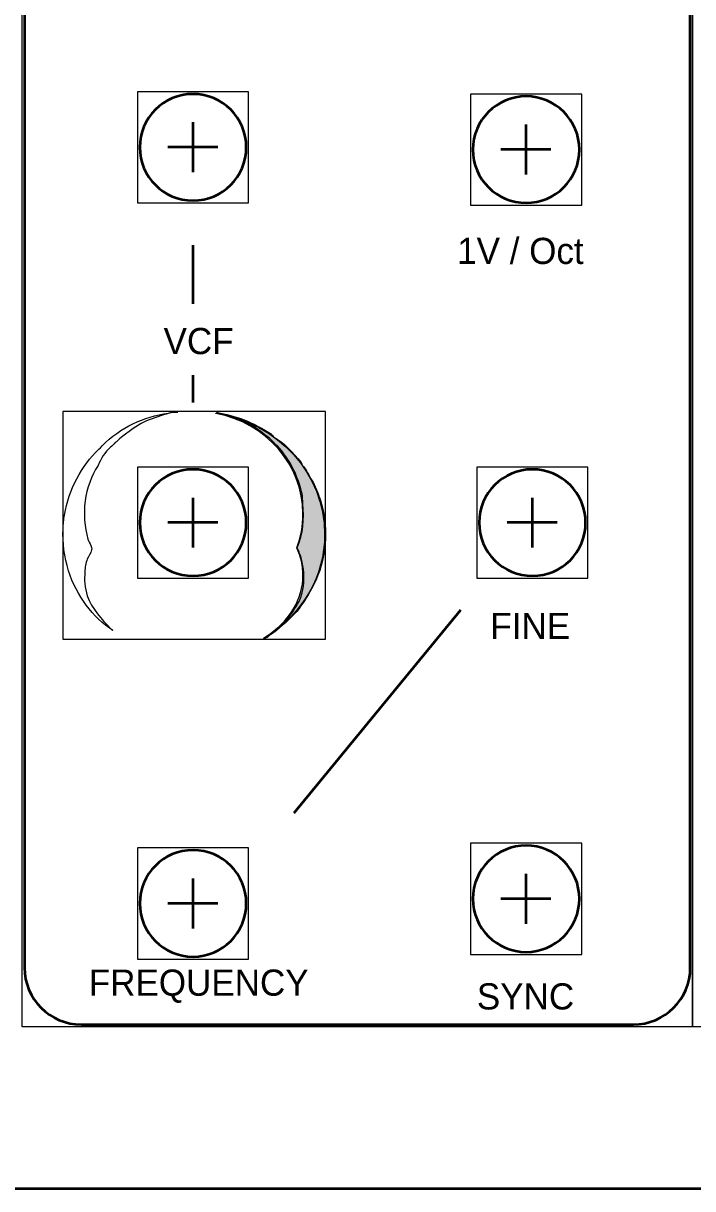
# Model space of a CAD drawing. Header units: inches. Extents: x 1 to 18, y -8 to 1.
# Drawn here: x 3.389 to 5.4, y -8 to -4.5 of the extents above; entities that cross this region are included whole.
import ezdxf

# ---------------------------------------------------------------- set-up
doc = ezdxf.new("R2010")
doc.units = ezdxf.units.IN
doc.header["$MEASUREMENT"] = 0
doc.layers.add('base panel', color=7, linetype='Continuous')
doc.layers.add('modules', color=7, linetype='Continuous')

# ---------------------------------------------------------------- blocks, each defined once
blk = doc.blocks.new('block 62')
at = {"layer": 'modules', "lineweight": 0}
blk.add_lwpolyline([(3.3854, -1.5), (5.3993, -1.5), (5.3993, -7.5139), (3.3854, -7.5139), (3.3854, -1.5)], dxfattribs=at)
blk.add_open_spline([(5.2213, -7.5069), (5.2213, -7.5069), (3.5635, -7.5069), (3.5635, -7.5069), (3.469, -7.5069), (3.3924, -7.4303), (3.3924, -7.3358), (3.3924, -7.3358), (3.3924, -1.6781), (3.3924, -1.6781), (3.3924, -1.5836), (3.469, -1.5069), (3.5635, -1.5069), (3.5635, -1.5069), (5.2213, -1.5069), (5.2213, -1.5069), (5.3158, -1.5069), (5.3924, -1.5836), (5.3924, -1.6781), (5.3924, -1.6781), (5.3924, -7.3358), (5.3924, -7.3358), (5.3924, -7.4303), (5.3158, -7.5069), (5.2213, -7.5069)], degree=3, knots=[0, 0, 0, 0, 1, 1, 1, 2, 2, 2, 3, 3, 3, 4, 4, 4, 5, 5, 5, 6, 6, 6, 7, 7, 7, 8, 8, 8, 8], dxfattribs=at)
at = {"layer": 'modules', "color": 179, "lineweight": 35, "true_color": 0x231f20}
blk.add_open_spline([(5.2213, -7.5069), (5.2213, -7.5069), (3.5635, -7.5069), (3.5635, -7.5069), (3.469, -7.5069), (3.3924, -7.4303), (3.3924, -7.3358), (3.3924, -7.3358), (3.3924, -1.6781), (3.3924, -1.6781), (3.3924, -1.5836), (3.469, -1.5069), (3.5635, -1.5069), (3.5635, -1.5069), (5.2213, -1.5069), (5.2213, -1.5069), (5.3158, -1.5069), (5.3924, -1.5836), (5.3924, -1.6781), (5.3924, -1.6781), (5.3924, -7.3358), (5.3924, -7.3358), (5.3924, -7.4303), (5.3158, -7.5069), (5.2213, -7.5069)], degree=3, knots=[0, 0, 0, 0, 1, 1, 1, 2, 2, 2, 3, 3, 3, 4, 4, 4, 5, 5, 5, 6, 6, 6, 7, 7, 7, 8, 8, 8, 8], dxfattribs=at)
blk = doc.blocks.new('block 63')
at = {"layer": 'modules', "lineweight": 0}
blk.add_lwpolyline([(3.3854, -1.5), (5.3993, -1.5), (5.3993, -7.5139), (3.3854, -7.5139), (3.3854, -1.5)], dxfattribs=at)
at = {"layer": 'modules', "color": 179, "lineweight": 35, "true_color": 0x231f20}
for points in [[(3.8987, -5.3426), (3.8987, -5.1665)], [(3.8987, -5.6393), (3.8987, -5.5567)], [(4.2022, -6.8707), (4.7031, -6.2613)]]:
    blk.add_lwpolyline(points, dxfattribs=at)
blk = doc.blocks.new('block 70')
at = {"layer": 'modules', "lineweight": 0}
blk.add_lwpolyline([(4.7324, -5.0463), (5.0663, -5.0463), (5.0663, -4.7124), (4.7324, -4.7124), (4.7324, -5.0463)], dxfattribs=at)
at = {"layer": 'modules', "color": 179, "lineweight": 35, "true_color": 0x231f20}
for points in [[(4.8984, -4.8043), (4.8984, -4.9543)], [(4.9734, -4.8793), (4.8234, -4.8793)]]:
    blk.add_lwpolyline(points, dxfattribs=at)
blk.add_open_spline([(5.0593, -4.8793), (5.0593, -4.9677), (4.9877, -5.0393), (4.8993, -5.0393), (4.8109, -5.0393), (4.7393, -4.9677), (4.7393, -4.8793), (4.7393, -4.791), (4.8109, -4.7193), (4.8993, -4.7193), (4.9877, -4.7193), (5.0593, -4.791), (5.0593, -4.8793)], degree=3, knots=[0, 0, 0, 0, 1, 1, 1, 2, 2, 2, 3, 3, 3, 4, 4, 4, 4], dxfattribs=at)
blk = doc.blocks.new('block 72')
at = {"layer": 'modules', "lineweight": 0}
blk.add_lwpolyline([(3.7318, -5.0393), (4.0657, -5.0393), (4.0657, -4.7054), (3.7318, -4.7054), (3.7318, -5.0393)], dxfattribs=at)
at = {"layer": 'modules', "color": 179, "lineweight": 35, "true_color": 0x231f20}
for points in [[(3.8978, -4.7974), (3.8978, -4.9474)], [(3.9728, -4.8724), (3.8228, -4.8724)]]:
    blk.add_lwpolyline(points, dxfattribs=at)
blk.add_open_spline([(4.0587, -4.8724), (4.0587, -4.9608), (3.9871, -5.0324), (3.8987, -5.0324), (3.8104, -5.0324), (3.7387, -4.9608), (3.7387, -4.8724), (3.7387, -4.784), (3.8104, -4.7124), (3.8987, -4.7124), (3.9871, -4.7124), (4.0587, -4.784), (4.0587, -4.8724)], degree=3, knots=[0, 0, 0, 0, 1, 1, 1, 2, 2, 2, 3, 3, 3, 4, 4, 4, 4], dxfattribs=at)
blk = doc.blocks.new('block 73')
at = {"layer": 'modules', "lineweight": 0}
blk.add_lwpolyline([(4.7512, -6.1667), (5.0851, -6.1667), (5.0851, -5.8328), (4.7512, -5.8328), (4.7512, -6.1667)], dxfattribs=at)
at = {"layer": 'modules', "color": 179, "lineweight": 35, "true_color": 0x231f20}
for points in [[(4.9172, -5.9247), (4.9172, -6.0747)], [(4.9922, -5.9997), (4.8422, -5.9997)]]:
    blk.add_lwpolyline(points, dxfattribs=at)
blk.add_open_spline([(5.0781, -5.9997), (5.0781, -6.0881), (5.0065, -6.1597), (4.9181, -6.1597), (4.8298, -6.1597), (4.7581, -6.0881), (4.7581, -5.9997), (4.7581, -5.9113), (4.8298, -5.8397), (4.9181, -5.8397), (5.0065, -5.8397), (5.0781, -5.9113), (5.0781, -5.9997)], degree=3, knots=[0, 0, 0, 0, 1, 1, 1, 2, 2, 2, 3, 3, 3, 4, 4, 4, 4], dxfattribs=at)
blk = doc.blocks.new('block 74')
at = {"layer": 'modules', "lineweight": 0}
blk.add_lwpolyline([(3.7318, -6.1667), (4.0657, -6.1667), (4.0657, -5.8328), (3.7318, -5.8328), (3.7318, -6.1667)], dxfattribs=at)
at = {"layer": 'modules', "color": 179, "lineweight": 35, "true_color": 0x231f20}
for points in [[(3.8978, -5.9247), (3.8978, -6.0747)], [(3.9728, -5.9997), (3.8228, -5.9997)]]:
    blk.add_lwpolyline(points, dxfattribs=at)
blk.add_open_spline([(4.0587, -5.9997), (4.0587, -6.0881), (3.9871, -6.1597), (3.8987, -6.1597), (3.8104, -6.1597), (3.7387, -6.0881), (3.7387, -5.9997), (3.7387, -5.9113), (3.8104, -5.8397), (3.8987, -5.8397), (3.9871, -5.8397), (4.0587, -5.9113), (4.0587, -5.9997)], degree=3, knots=[0, 0, 0, 0, 1, 1, 1, 2, 2, 2, 3, 3, 3, 4, 4, 4, 4], dxfattribs=at)
blk = doc.blocks.new('block 75')
at = {"layer": 'modules', "lineweight": 0}
blk.add_lwpolyline([(4.7324, -7.2963), (5.0663, -7.2963), (5.0663, -6.9624), (4.7324, -6.9624), (4.7324, -7.2963)], dxfattribs=at)
at = {"layer": 'modules', "color": 179, "lineweight": 35, "true_color": 0x231f20}
for points in [[(4.8984, -7.0543), (4.8984, -7.2043)], [(4.9734, -7.1293), (4.8234, -7.1293)]]:
    blk.add_lwpolyline(points, dxfattribs=at)
blk.add_open_spline([(5.0593, -7.1293), (5.0593, -7.2177), (4.9877, -7.2893), (4.8993, -7.2893), (4.8109, -7.2893), (4.7393, -7.2177), (4.7393, -7.1293), (4.7393, -7.041), (4.8109, -6.9693), (4.8993, -6.9693), (4.9877, -6.9693), (5.0593, -7.041), (5.0593, -7.1293)], degree=3, knots=[0, 0, 0, 0, 1, 1, 1, 2, 2, 2, 3, 3, 3, 4, 4, 4, 4], dxfattribs=at)
blk = doc.blocks.new('block 76')
at = {"layer": 'modules', "lineweight": 0}
blk.add_lwpolyline([(3.7318, -7.3102), (4.0657, -7.3102), (4.0657, -6.9763), (3.7318, -6.9763), (3.7318, -7.3102)], dxfattribs=at)
at = {"layer": 'modules', "color": 179, "lineweight": 35, "true_color": 0x231f20}
for points in [[(3.8978, -7.0682), (3.8978, -7.2182)], [(3.9728, -7.1432), (3.8228, -7.1432)]]:
    blk.add_lwpolyline(points, dxfattribs=at)
blk.add_open_spline([(4.0587, -7.1432), (4.0587, -7.2316), (3.9871, -7.3032), (3.8987, -7.3032), (3.8104, -7.3032), (3.7387, -7.2316), (3.7387, -7.1432), (3.7387, -7.0549), (3.8104, -6.9832), (3.8987, -6.9832), (3.9871, -6.9832), (4.0587, -7.0549), (4.0587, -7.1432)], degree=3, knots=[0, 0, 0, 0, 1, 1, 1, 2, 2, 2, 3, 3, 3, 4, 4, 4, 4], dxfattribs=at)
blk = doc.blocks.new('block 77')
at = {"layer": 'modules', "true_color": 0xffffff}
h = blk.add_hatch(color=7, dxfattribs=at)
h.dxf.hatch_style = 2
edge = h.paths.add_edge_path()
edge.add_spline(control_points=[(3.9677, -5.671), (3.9676, -5.6713), (3.9674, -5.6716), (3.9673, -5.6719), (4.1165, -5.7), (4.2289, -5.8241), (4.2289, -5.9733), (4.2289, -6.0092), (4.2223, -6.0437), (4.2102, -6.0758), (4.2223, -6.1015), (4.2289, -6.1291), (4.2289, -6.1578), (4.2289, -6.2293), (4.1884, -6.2938), (4.1238, -6.3387), (4.1239, -6.3388), (4.124, -6.3389), (4.1241, -6.339), (4.2267, -6.2726), (4.2941, -6.1611), (4.2941, -6.0348), (4.2941, -5.8518), (4.1529, -5.7), (3.9677, -5.671)], knot_values=[0, 0, 0, 0, 0.013889, 0.013889, 0.013889, 0.027778, 0.027778, 0.027778, 0.041667, 0.041667, 0.041667, 0.055556, 0.055556, 0.055556, 0.069444, 0.069444, 0.069444, 0.083333, 0.083333, 0.083333, 0.097222, 0.097222, 0.097222, 0.111111, 0.111111, 0.111111, 0.111111], degree=3, periodic=0)
edge.add_line((3.9677, -5.671), (3.9677, -5.671))
h = blk.add_hatch(color=7, dxfattribs=at)
h.dxf.hatch_style = 2
edge = h.paths.add_edge_path()
edge.add_spline(control_points=[(4.1102, -6.3477), (4.1149, -6.3449), (4.1195, -6.342), (4.1241, -6.339), (4.124, -6.3389), (4.1239, -6.3388), (4.1238, -6.3387), (4.1194, -6.3418), (4.1148, -6.3448), (4.1102, -6.3477)], knot_values=[0, 0, 0, 0, 0.013889, 0.013889, 0.013889, 0.027778, 0.027778, 0.027778, 0.041667, 0.041667, 0.041667, 0.041667], degree=3, periodic=0)
edge.add_line((4.1102, -6.3477), (4.1102, -6.3477))
at = {"layer": 'modules', "lineweight": 0}
blk.add_lwpolyline([(3.5073, -6.3493), (4.297, -6.3493), (4.297, -5.6663), (3.5073, -5.6663), (3.5073, -6.3493)], dxfattribs=at)
at = {"layer": 'modules', "color": 7, "lineweight": 5, "true_color": 0xffffff}
for points, knots in [([(3.6579, -6.3238), (3.5973, -6.2839), (3.5495, -6.2203), (3.5245, -6.1441), (3.5125, -6.1029), (3.506, -6.0604), (3.5082, -6.0179), (3.5092, -6.0042), (3.5103, -5.9905), (3.5125, -5.9767), (3.519, -5.9368), (3.531, -5.9031), (3.5495, -5.8681), (3.568, -5.8331), (3.5886, -5.8044), (3.6158, -5.7794), (3.6234, -5.7732), (3.6288, -5.7657), (3.6354, -5.7594), (3.6941, -5.7045), (3.7637, -5.6783), (3.8376, -5.6683), (3.843, -5.6683), (3.8474, -5.6683), (3.8531, -5.6679)], [0, 0, 0, 0, 1, 1, 1, 2, 2, 2, 3, 3, 3, 4, 4, 4, 5, 5, 5, 6, 6, 6, 7, 7, 7, 8, 8, 8, 8]), ([(3.853, -5.6667), (3.8289, -5.6683), (3.8072, -5.677), (3.7843, -5.6845), (3.7604, -5.692), (3.7398, -5.702), (3.7191, -5.717), (3.7082, -5.7257), (3.6984, -5.732), (3.6876, -5.7395), (3.681, -5.7457), (3.6745, -5.7494), (3.6691, -5.7569), (3.668, -5.7582), (3.6658, -5.7582), (3.6647, -5.7594), (3.6604, -5.7644), (3.656, -5.7694), (3.6506, -5.7732), (3.6343, -5.7882), (3.6223, -5.8069), (3.6136, -5.8281), (3.5723, -5.8906), (3.5614, -5.9755), (3.5832, -6.0492), (3.5854, -6.0554), (3.5886, -6.0617), (3.5919, -6.0679), (3.593, -6.0716), (3.5951, -6.0766), (3.5941, -6.0816), (3.5908, -6.0916), (3.5854, -6.1004), (3.581, -6.1091), (3.5767, -6.1216), (3.5745, -6.1341), (3.5734, -6.1478), (3.5734, -6.1591), (3.5723, -6.1716), (3.5734, -6.1828), (3.5756, -6.1953), (3.5777, -6.2078), (3.581, -6.219), (3.5951, -6.2602), (3.6245, -6.2889), (3.6517, -6.3189), (3.6539, -6.3214), (3.656, -6.3227), (3.6578, -6.3227)], [0, 0, 0, 0, 1, 1, 1, 2, 2, 2, 3, 3, 3, 4, 4, 4, 5, 5, 5, 6, 6, 6, 7, 7, 7, 8, 8, 8, 9, 9, 9, 10, 10, 10, 11, 11, 11, 12, 12, 12, 13, 13, 13, 14, 14, 14, 15, 15, 15, 16, 16, 16, 16]), ([(4.111, -6.3489), (4.1149, -6.3464), (4.1203, -6.3439), (4.1247, -6.3414), (4.1268, -6.3401), (4.129, -6.3364), (4.1312, -6.3351), (4.1681, -6.3127), (4.1942, -6.2777), (4.2171, -6.2365), (4.2203, -6.2302), (4.2225, -6.2228), (4.2247, -6.2165), (4.2269, -6.2078), (4.229, -6.199), (4.2301, -6.1903), (4.2334, -6.1628), (4.2312, -6.1353), (4.2247, -6.1091), (4.2214, -6.0979), (4.2171, -6.0866), (4.2116, -6.0754), (4.2301, -6.0342), (4.2323, -5.988), (4.229, -5.943), (4.2279, -5.923), (4.2258, -5.9031), (4.2182, -5.8843), (4.2127, -5.8681), (4.2073, -5.8531), (4.1997, -5.8381), (4.1866, -5.8119), (4.1703, -5.7894), (4.1518, -5.7682), (4.1507, -5.7669), (4.1486, -5.7669), (4.1475, -5.7657), (4.1312, -5.7457), (4.1127, -5.7345), (4.0931, -5.7195), (4.0866, -5.7145), (4.0801, -5.7107), (4.0735, -5.707), (4.0725, -5.7057), (4.0703, -5.7057), (4.0692, -5.7057), (4.0649, -5.7045), (4.0616, -5.7007), (4.0562, -5.6982), (4.0398, -5.692), (4.0235, -5.6845), (4.0061, -5.6795), (4.0051, -5.6795), (4.004, -5.677), (4.0029, -5.677), (3.992, -5.6733), (3.98, -5.672), (3.9689, -5.6688)], [0, 0, 0, 0, 1, 1, 1, 2, 2, 2, 3, 3, 3, 4, 4, 4, 5, 5, 5, 6, 6, 6, 7, 7, 7, 8, 8, 8, 9, 9, 9, 10, 10, 10, 11, 11, 11, 12, 12, 12, 13, 13, 13, 14, 14, 14, 15, 15, 15, 16, 16, 16, 17, 17, 17, 18, 18, 18, 19, 19, 19, 19]), ([(3.9686, -5.6704), (4.0257, -5.6758), (4.0801, -5.6995), (4.1312, -5.732), (4.1344, -5.7332), (4.1355, -5.737), (4.1388, -5.7382), (4.1388, -5.7382), (4.1399, -5.7407), (4.1399, -5.7407), (4.1725, -5.7607), (4.1986, -5.7882), (4.2236, -5.8194), (4.2258, -5.8219), (4.2258, -5.8244), (4.2269, -5.8269), (4.2388, -5.8419), (4.2475, -5.8568), (4.2562, -5.8743), (4.2562, -5.8743), (4.2595, -5.8781), (4.2595, -5.8781), (4.2595, -5.8781), (4.2725, -5.908), (4.2725, -5.908), (4.2758, -5.9155), (4.2769, -5.9218), (4.2801, -5.9293), (4.3062, -6.008), (4.3008, -6.0966), (4.2682, -6.1716), (4.2562, -6.1965), (4.2443, -6.219), (4.229, -6.2415), (4.229, -6.2415), (4.2225, -6.249), (4.2225, -6.249), (4.2214, -6.2502), (4.2214, -6.2527), (4.2203, -6.254), (4.1932, -6.2877), (4.1638, -6.3139), (4.129, -6.3351), (4.1225, -6.3401), (4.117, -6.3439), (4.1102, -6.3477)], [0, 0, 0, 0, 1, 1, 1, 2, 2, 2, 3, 3, 3, 4, 4, 4, 5, 5, 5, 6, 6, 6, 7, 7, 7, 8, 8, 8, 9, 9, 9, 10, 10, 10, 11, 11, 11, 12, 12, 12, 13, 13, 13, 14, 14, 14, 15, 15, 15, 15])]:
    blk.add_open_spline(points, degree=3, knots=knots, dxfattribs=at)
at = {"layer": 'modules', "lineweight": 0}
for points, knots in [([(3.9677, -5.671), (3.9676, -5.6713), (3.9674, -5.6716), (3.9673, -5.6719), (4.1165, -5.7), (4.2289, -5.8241), (4.2289, -5.9733), (4.2289, -6.0092), (4.2223, -6.0437), (4.2102, -6.0758), (4.2223, -6.1015), (4.2289, -6.1291), (4.2289, -6.1578), (4.2289, -6.2293), (4.1884, -6.2938), (4.1238, -6.3387), (4.1239, -6.3388), (4.124, -6.3389), (4.1241, -6.339), (4.2267, -6.2726), (4.2941, -6.1611), (4.2941, -6.0348), (4.2941, -5.8518), (4.1529, -5.7), (3.9677, -5.671)], [0, 0, 0, 0, 1, 1, 1, 2, 2, 2, 3, 3, 3, 4, 4, 4, 5, 5, 5, 6, 6, 6, 7, 7, 7, 8, 8, 8, 8]), ([(4.1102, -6.3477), (4.1149, -6.3449), (4.1195, -6.342), (4.1241, -6.339), (4.124, -6.3389), (4.1239, -6.3388), (4.1238, -6.3387), (4.1194, -6.3418), (4.1148, -6.3448), (4.1102, -6.3477)], [0, 0, 0, 0, 1, 1, 1, 2, 2, 2, 3, 3, 3, 3])]:
    blk.add_open_spline(points, degree=3, knots=knots, dxfattribs=at)
blk = doc.blocks.new('block 61')
at = {"layer": 'modules', "lineweight": 0}
blk.add_lwpolyline([(3.3854, -1.5), (5.3993, -1.5), (5.3993, -7.5139), (3.3854, -7.5139), (3.3854, -1.5)], dxfattribs=at)
at = {"layer": 'modules'}
for name in ['block 62', 'block 63', 'block 72', 'block 70', 'block 77', 'block 74', 'block 73', 'block 75', 'block 76']:
    blk.add_blockref(name, (0, 0), dxfattribs=at)
at = {"layer": 'modules', "color": 179, "true_color": 0x231f20, "char_height": 0.078667, "attachment_point": 7}
for s, insert in [('\\fFutura Medium|b0|i0|c0|p34;\\W1;1V / Oct', (4.6921, -5.224)), ('\\fFutura Medium|b0|i0|c0|p34;\\W1;VCF', (3.8102, -5.4947)), ('\\fFutura Medium|b0|i0|c0|p34;\\W1;FINE', (4.7916, -6.3493)), ('\\fFutura Medium|b0|i0|c0|p34;\\W1;FREQUENCY', (3.5855, -7.4421)), ('\\fFutura Medium|b0|i0|c0|p34;\\W1;SYNC', (4.7513, -7.4629))]:
    blk.add_mtext(s, dxfattribs=dict(at, insert=insert))
blk = doc.blocks.new('block 60')
at = {"layer": 'modules'}
blk.add_blockref('block 61', (0, 0), dxfattribs=at)
blk = doc.blocks.new('block 80')
at = {"layer": 'modules', "lineweight": 0}
blk.add_lwpolyline([(5.3993, -1.5), (7.4132, -1.5), (7.4132, -7.5139), (5.3993, -7.5139), (5.3993, -1.5)], dxfattribs=at)
blk = doc.blocks.new('block 81')
at = {"layer": 'modules', "lineweight": 0}
blk.add_lwpolyline([(5.3993, -1.5), (7.4132, -1.5), (7.4132, -7.5139), (5.3993, -7.5139), (5.3993, -1.5)], dxfattribs=at)
blk = doc.blocks.new('block 79')
at = {"layer": 'modules', "lineweight": 0}
blk.add_lwpolyline([(5.3993, -1.5), (7.4132, -1.5), (7.4132, -7.5139), (5.3993, -7.5139), (5.3993, -1.5)], dxfattribs=at)
at = {"layer": 'modules'}
for name in ['block 80', 'block 81']:
    blk.add_blockref(name, (0, 0), dxfattribs=at)
blk = doc.blocks.new('block 78')
at = {"layer": 'modules'}
blk.add_blockref('block 79', (0, 0), dxfattribs=at)

msp = doc.modelspace()

# ---------------------------------------------------------------- linework, layer by layer
at = {"layer": 'base panel', "color": 179, "lineweight": 35, "true_color": 0x231f20}
msp.add_lwpolyline([(18.0002, -8), (1.0002, -8), (1.0002, -1), (18.0002, -1), (18.0002, -8)], dxfattribs=at)

# ---------------------------------------------------------------- block references
at = {"layer": 'modules'}
for name in ['block 60', 'block 78']:
    msp.add_blockref(name, (0, 0), dxfattribs=at)

doc.saveas('drawing.dxf')
